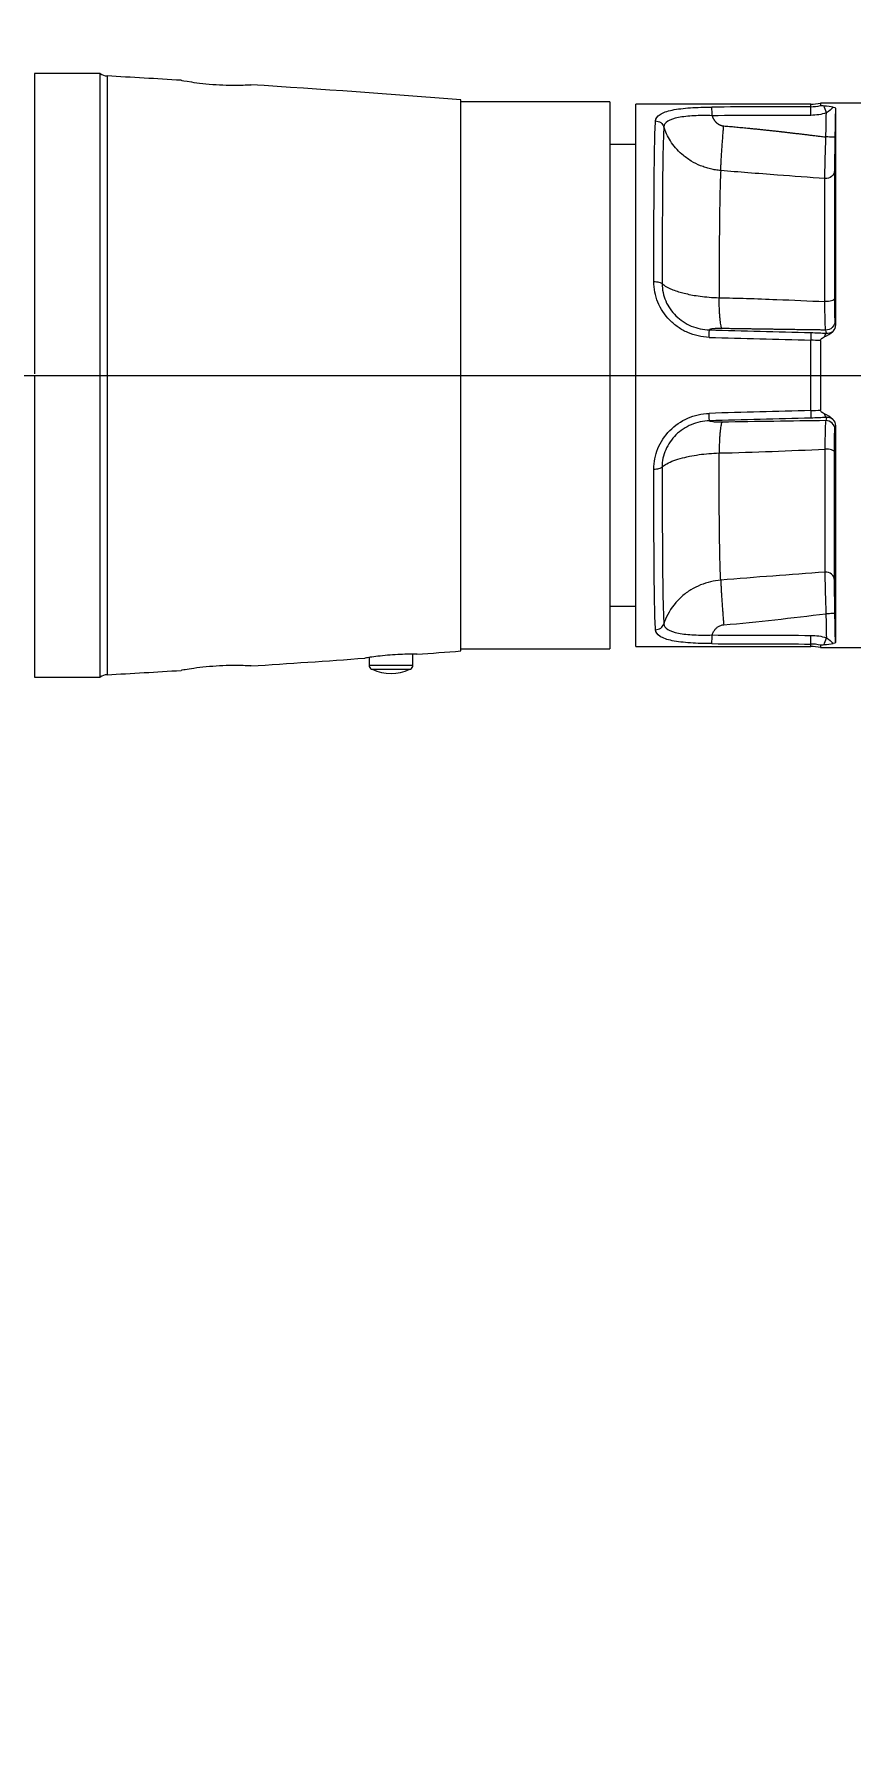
# Model space of a CAD drawing. Header units: millimetres. Extents: x 0 to 594, y 0 to 532.
# Drawn here: x 178.6 to 187.93, y 315.1 to 334.8 of the extents above; entities that cross this region are included whole.
import ezdxf
from ezdxf.lldxf.tags import DXFTag

# ---------------------------------------------------------------- set-up
doc = ezdxf.new("R2010")
doc.units = ezdxf.units.MM
for name, color, linetype, true_color in [('1', 7, 'Continuous', 0xffffff), ('10', 7, 'Continuous', 0xffffff), ('11', 7, 'Continuous', 0xffffff), ('4', 7, 'Continuous', 0xffffff)]:
    doc.layers.add(name, color=color, linetype=linetype, true_color=true_color)
doc.styles.add('iso-1', font='isocp.shx')
tags = doc.linetypes.add('DASHED', pattern=[25.72, 12.86, -12.86]).pattern_tags.tags
tags[6:7] = [DXFTag(74, 4), DXFTag(75, 0), DXFTag(340, '0'), DXFTag(46, 0.0), DXFTag(50, 0.0), DXFTag(44, 0.0), DXFTag(45, 0.0)]
tags[4:5] = [DXFTag(74, 4), DXFTag(75, 0), DXFTag(340, '0'), DXFTag(46, 0.0), DXFTag(50, 0.0), DXFTag(44, 0.0), DXFTag(45, 0.0)]
doc.dimstyles.get("Standard").update_dxf_attribs({"dimtxt": 0.18, "dimasz": 0.18, "dimexe": 0.18, "dimexo": 0.0625, "dimgap": 0.09, "dimtad": 0, "dimtih": 1, "dimtoh": 1, "dimdec": 4, "dimzin": 0, "dimdsep": 46, "dimtxsty": 'Standard', "dimcen": 0.09, "dimadec": 0, "dimazin": 0, "dimtfac": 1, "dimtdec": 4, "dimtofl": 0, "dimtmove": 0, "dimatfit": 3, "dimfxl": 1, "dimtolj": 1, "dimtzin": 0, "dimarcsym": 0})

# ---------------------------------------------------------------- blocks, each defined once
blk = doc.blocks.new('_U0')
at = {"layer": '1', "color": 250, "lineweight": 13}
for p, q in [((163.104778, 323.899195), (163.104778, 366.111489)), ((195.854778, 334.849195), (195.854778, 366.111489)), ((163.104778, 364.611489), (195.854778, 364.611489))]:
    blk.add_line(p, q, dxfattribs=at)
at = {"layer": '1', "color": 250, "lineweight": 18}
for points in [[(163.104778, 364.611489), (166.604776, 365.072273), (166.604779, 364.150705), (163.104778, 364.611489)], [(195.854778, 364.611489), (192.35478, 364.150705), (192.354776, 365.072273), (195.854778, 364.611489)]]:
    blk.add_solid(points, dxfattribs=at)
at = {"layer": '1', "color": 250, "linetype": 'Continuous', "lineweight": 18, "insert": (177.088725, 365.182542), "char_height": 3.5, "attachment_point": 7, "line_spacing_factor": 0.963855, "style": 'iso-1'}
blk.add_mtext('\\W0.6850;655', dxfattribs=at)

msp = doc.modelspace()

# ---------------------------------------------------------------- linework, layer by layer
at = {"layer": '1', "color": 250, "linetype": 'Continuous', "lineweight": 13}
msp.add_arc((163.10478, 409.45204), 121.09098, 275, 90, dxfattribs=at)
at = {"layer": '10', "color": 250, "linetype": 'Continuous', "lineweight": 18}
msp.add_arc((163.10478, 284.3992), 72.5978, 295, 185, dxfattribs=at)
at = {"layer": '11', "color": 250, "linetype": 'DASHED', "lineweight": 18}
msp.add_line((163.10478, 330.8992), (195.85478, 330.8992), dxfattribs=at)
at = {"layer": '4', "color": 250, "linetype": 'Continuous', "lineweight": 18}
for p, q in [((179.35546, 334.3492), (178.60478, 334.3492)), ((178.60478, 334.3492), (178.60478, 330.91782)), ((179.35546, 327.44919), (179.35546, 334.3492)), ((183.47978, 327.74919), (183.47978, 334.04919)), ((185.17978, 334.0242), (183.47978, 334.0242)), ((185.17978, 334.0242), (185.17978, 327.7742)), ((187.47713, 333.99919), (185.47978, 333.99919)), ((185.47978, 327.79919), (185.47978, 333.99919)), ((188.10478, 334.01169), (187.58823, 334.01169)), ((187.58823, 334.01169), (187.58823, 333.98348)), ((187.75911, 333.95263), (187.75911, 331.47555)), ((185.47978, 333.5367), (185.17978, 333.5367)), ((187.74837, 333.24077), (187.74837, 331.77677)), ((187.58823, 331.29576), (187.58823, 330.50263)), ((178.60478, 330.8992), (178.60478, 327.44919)), ((187.75911, 330.32284), (187.75911, 327.84577)), ((187.74837, 328.55762), (187.74837, 330.02162)), ((185.17978, 328.26169), (185.47978, 328.26169)), ((183.47978, 327.7742), (185.17978, 327.7742)), ((185.47978, 327.79919), (187.47713, 327.79919)), ((187.58823, 327.81491), (187.58823, 327.7867)), ((187.58823, 327.7867), (188.10478, 327.7867)), ((182.42978, 327.67436), (182.42978, 327.58608)), ((182.46183, 327.5392), (182.46508, 327.5392)), ((182.89447, 327.5392), (182.89772, 327.5392)), ((182.92978, 327.58608), (182.92978, 327.7113)), ((178.60478, 327.44919), (179.35546, 327.44919))]:
    msp.add_line(p, q, dxfattribs=at)
at = {"layer": '4', "color": 250, "linetype": 'Continuous', "lineweight": 13}
for p, q in [((179.43433, 334.32139), (179.43433, 327.477)), ((187.47713, 333.97032), (187.47713, 333.99919)), ((187.63967, 331.74236), (187.63967, 333.149)), ((187.47713, 330.49691), (187.47713, 331.30149)), ((187.63967, 330.05603), (187.63967, 328.64939)), ((187.47713, 327.79919), (187.47713, 327.82808)), ((182.42978, 327.58608), (182.92978, 327.58608)), ((182.45756, 327.54129), (182.902, 327.54129))]:
    msp.add_line(p, q, dxfattribs=at)
at = {"layer": '4', "color": 250, "linetype": 'Continuous', "lineweight": 18}
for centre, radius, start, end in [((179.4428, 334.47115), 0.15, 234.391606, 266.762103), ((168.70277, 144.6247), 190, 86.506316, 86.762103), ((168.70277, 144.6247), 190, 85.539388, 86.265099), ((187.47713, 334.49919), 0.5, 270, 282.838568), ((168.70277, 517.17369), 190, 274.308145, 274.460612), ((187.47713, 327.29919), 0.5, 77.161432, 90), ((168.70277, 517.17369), 190, 273.73459, 274.128895), ((182.47978, 327.58608), 0.05, 180, 243.6122), ((182.67978, 327.98919), 0.5, 243.6122, 244.158067), ((182.67978, 327.98919), 0.49859, 244.494237, 295.505763), ((182.67978, 327.98919), 0.5, 295.841933, 296.3878), ((182.87978, 327.58608), 0.05, 296.3878, 0), ((179.4428, 327.32724), 0.15, 93.237897, 125.608394), ((168.70277, 517.17369), 190, 273.237897, 273.493625)]:
    msp.add_arc(centre, radius, start, end, dxfattribs=at)
at = {"layer": '4', "color": 250, "linetype": 'Continuous', "lineweight": 13}
for centre, major_axis, ratio, start_param, end_param in [((203.07986, 330.899), (-114.56901, 0.00003), 0.02706, 4.84899979, 4.8589671), ((203.08078, 330.89932), (114.56288, 0.00002), 0.026185, 1.70739958, 1.71736744), ((187.47713, 333.87125), (0.00036, -0.1), 0.026177, 1.5707021, 3.00493923), ((187.65293, 333.89845), (0.02985, -0.09544), 0.024984, 1.56298281, 2.53714177), ((214.14871, 330.89902), (-114.59141, 3.08371), 0.002827, 1.32553519, 1.33596419), ((214.12512, 330.99883), (-114.5331, 2.98279), 0.002735, 1.32563867, 1.3360727), ((187.47713, 331.28851), (-0.00267, -0.09996), 0.003493, 3.24627703, 4.58229777), ((187.65326, 331.28097), (-0.00596, -0.09982), 0.301814, 3.2514171, 4.12085175), ((214.12254, 330.89897), (114.53327, 3.08222), 0.002826, 1.80551505, 1.81594915), ((187.47713, 330.50988), (0.00267, -0.09996), 0.003493, 4.84248019, 6.17850093), ((214.14489, 330.79985), (114.57709, 2.98388), 0.002736, 1.80560549, 1.81603573), ((187.65326, 330.51742), (0.00596, -0.09982), 0.301814, 5.30392621, 6.17336086), ((203.08078, 330.89907), (-114.56287, 0.00002), 0.026185, 1.42422523, 1.43419309), ((203.07728, 330.8989), (-114.5597, 0.00004), 0.027058, 1.42422894, 1.43419707), ((187.47713, 327.92714), (-0.00036, -0.1), 0.026177, 0.13665342, 1.57089055), ((187.65293, 327.89994), (-0.02985, -0.09544), 0.024984, 0.60445088, 1.57860985)]:
    msp.add_ellipse(centre, major_axis=major_axis, ratio=ratio, start_param=start_param, end_param=end_param, dxfattribs=at)
at = {"layer": '4', "color": 250, "linetype": 'Continuous', "lineweight": 18}
for points, knots in [([(180.27978, 334.27167), (180.27978, 334.27167), (180.27978, 334.27167), (180.28023, 334.27159), (180.32346, 334.26329), (180.39829, 334.25237)], [0, 0, 0, 0, 0.00624485, 0.00624485, 1, 1, 1, 1]), ([(180.39829, 334.25237), (180.4357, 334.24692), (180.47963, 334.24113), (180.57638, 334.23065), (180.62867, 334.22608), (180.73305, 334.21947), (180.78571, 334.21742), (180.88204, 334.21569), (180.92668, 334.21597), (181.00036, 334.21749), (181.02999, 334.2187), (181.06949, 334.22053), (181.07969, 334.22113), (181.07978, 334.22114)], [0, 0, 0, 0, 0.16710293, 0.16710293, 0.33420586, 0.33420586, 0.50130878, 0.50130878, 0.66841171, 0.66841171, 0.83551464, 0.83551464, 1, 1, 1, 1]), ([(187.62973, 333.9774), (187.62177, 333.97802), (187.61399, 333.97869), (187.60267, 333.97995), (187.59864, 333.98046), (187.59318, 333.98141), (187.59132, 333.98182), (187.5889, 333.98264), (187.58823, 333.98307), (187.58823, 333.98348)], [0, 0, 0, 0, 0.43146197, 0.43146197, 0.68827791, 0.68827791, 0.85124179, 0.85124179, 1, 1, 1, 1]), ([(187.58823, 331.29576), (187.58823, 331.29887), (187.58892, 331.30204), (187.59134, 331.30775), (187.59304, 331.3104), (187.59897, 331.31776), (187.604, 331.32187), (187.61625, 331.33038), (187.62384, 331.33447), (187.63157, 331.33812)], [0, 0, 0, 0, 0.14862261, 0.14862261, 0.29475477, 0.29475477, 0.59637189, 0.59637189, 1, 1, 1, 1]), ([(187.63157, 330.46027), (187.62327, 330.46419), (187.61514, 330.4686), (187.60348, 330.47701), (187.59944, 330.4804), (187.59377, 330.48693), (187.59176, 330.48982), (187.58927, 330.49541), (187.58854, 330.49807), (187.58826, 330.50136), (187.58823, 330.502), (187.58823, 330.50263)], [0, 0, 0, 0, 0.43349021, 0.43349021, 0.67955997, 0.67955997, 0.84307759, 0.84307759, 0.97029987, 0.97029987, 1, 1, 1, 1]), ([(187.58823, 327.81491), (187.58823, 327.81528), (187.58874, 327.81565), (187.59085, 327.81646), (187.59273, 327.81689), (187.59895, 327.818), (187.60409, 327.81863), (187.61583, 327.81986), (187.62271, 327.82045), (187.62973, 327.82099)], [0, 0, 0, 0, 0.13076019, 0.13076019, 0.30077328, 0.30077328, 0.6193262, 0.6193262, 1, 1, 1, 1]), ([(180.39829, 327.54602), (180.36087, 327.54056), (180.33137, 327.53567), (180.29074, 327.52873), (180.28005, 327.52677), (180.27978, 327.52672), (180.27978, 327.52672), (180.27978, 327.52672)], [0, 0, 0, 0, 0.49726396, 0.49726396, 0.99452792, 0.99452792, 1, 1, 1, 1]), ([(181.07978, 327.57725), (181.07986, 327.57725), (181.06979, 327.57785), (181.03034, 327.57967), (181.00117, 327.58088), (180.92669, 327.58242), (180.88266, 327.5827), (180.78581, 327.58098), (180.73335, 327.57893), (180.57685, 327.56904), (180.47312, 327.55693), (180.39829, 327.54602)], [0, 0, 0, 0, 0.16509468, 0.16509468, 0.33207575, 0.33207575, 0.49905681, 0.49905681, 0.66603787, 0.66603787, 1, 1, 1, 1]), ([(182.46069, 327.67897), (182.43369, 327.67517), (182.41281, 327.67191), (182.38623, 327.66768), (182.37971, 327.66659), (182.37978, 327.6666)], [0, 0, 0, 0, 0.52068404, 0.52068404, 1, 1, 1, 1]), ([(182.97977, 327.71086), (182.97978, 327.71085), (182.97973, 327.71085), (182.97708, 327.7109), (182.94261, 327.71186), (182.82655, 327.71061), (182.7475, 327.70778), (182.59122, 327.6957), (182.51469, 327.68657), (182.46069, 327.67897)], [0, 0, 0, 0, 0.01409112, 0.01409112, 0.34272742, 0.34272742, 0.67136371, 0.67136371, 1, 1, 1, 1])]:
    msp.add_open_spline(points, degree=3, knots=knots, dxfattribs=at)
at = {"layer": '4', "color": 250, "linetype": 'Continuous', "lineweight": 13}
for points, degree, knots in [([(185.70256, 333.80679), (185.70423, 333.83611), (185.72176, 333.86122), (185.78767, 333.90341), (185.83539, 333.91972), (185.95379, 333.94421), (186.02492, 333.95248), (186.17847, 333.9631), (186.26212, 333.96562), (186.34662, 333.96595)], 3, [0, 0, 0, 0, 0.25, 0.25, 0.5, 0.5, 0.75, 0.75, 1, 1, 1, 1]), ([(186.34924, 333.86703), (186.27848, 333.87028), (186.20755, 333.86928), (186.07715, 333.86232), (186.01623, 333.85592), (185.91411, 333.83601), (185.87244, 333.82238), (185.81481, 333.78663), (185.79938, 333.76505), (185.79808, 333.74001)], 3, [0, 0, 0, 0, 0.25, 0.25, 0.5, 0.5, 0.75, 0.75, 1, 1, 1, 1]), ([(186.34924, 333.86703), (186.34914, 333.89076), (186.34882, 333.9144), (186.34787, 333.95034), (186.34725, 333.96249), (186.34662, 333.96595)], 3, [0, 0, 0, 0, 0.5, 0.5, 1, 1, 1, 1]), ([(186.34923, 333.86703), (186.35872, 333.83734), (186.37567, 333.81383), (186.39518, 333.78675), (186.4509, 333.75306), (186.48241, 333.7504)], 2, [0, 0, 0, 0.31765429, 0.31765429, 0.65882714, 1, 1, 1]), ([(185.68304, 331.97059), (185.68343, 332.18152), (185.68394, 332.38083), (185.68501, 332.66273), (185.68542, 332.75432), (185.68638, 332.92854), (185.68693, 333.01125), (185.68883, 333.24652), (185.69044, 333.38703), (185.6951, 333.62924), (185.69808, 333.72884), (185.70256, 333.80679)], 3, [0, 0, 0, 0, 0.25, 0.25, 0.375, 0.375, 0.5, 0.5, 0.75, 0.75, 1, 1, 1, 1]), ([(185.70256, 333.80679), (185.72374, 333.80664), (185.74486, 333.79997), (185.77895, 333.77614), (185.79183, 333.75904), (185.79808, 333.74001)], 3, [0, 0, 0, 0, 0.5, 0.5, 1, 1, 1, 1]), ([(185.79808, 333.73994), (185.7936, 333.66372), (185.79061, 333.56636), (185.78594, 333.32966), (185.78433, 333.19238), (185.78242, 332.96255), (185.78188, 332.88175), (185.78092, 332.71157), (185.7805, 332.62211), (185.77943, 332.34677), (185.77891, 332.15212), (185.77853, 331.94612)], 3, [0, 0, 0, 0, 0.25, 0.25, 0.5, 0.5, 0.625, 0.625, 0.75, 0.75, 1, 1, 1, 1]), ([(186.44898, 333.23971), (186.42918, 333.24188), (186.3896, 333.2462), (186.33113, 333.25824), (186.27378, 333.27426), (186.19877, 333.3015), (186.10544, 333.34826), (186.00945, 333.41861), (185.93136, 333.49768), (185.87323, 333.57636), (185.82816, 333.65691), (185.80791, 333.71282), (185.79808, 333.73995)], 3, [0, 0, 0, 0, 0.06728096, 0.13456312, 0.20184671, 0.26913196, 0.40587774, 0.55714878, 0.67702493, 0.79078844, 0.89844399, 1, 1, 1, 1]), ([(186.48241, 333.7504), (186.76685, 333.72661), (187.11819, 333.68713), (187.31342, 333.66519), (187.65086, 333.62402)], 2, [0, 0, 0, 0.53416772, 0.53416772, 1, 1, 1]), ([(187.63967, 333.14899), (187.63898, 333.18485), (187.63974, 333.25097), (187.64377, 333.4195), (187.64699, 333.52112), (187.65086, 333.62404)], 3, [0, 0, 0, 0, 0.5, 0.5, 1, 1, 1, 1]), ([(187.75346, 333.62234), (187.75336, 333.62233), (187.74217, 333.62251), (187.70406, 333.62314), (187.6774, 333.62359), (187.65086, 333.62404)], 3, [0, 0, 0, 0, 0.5, 0.5, 1, 1, 1, 1]), ([(187.75346, 333.62234), (187.75205, 333.53928), (187.75076, 333.45806), (187.74891, 333.32264), (187.74837, 333.26965), (187.74837, 333.24077)], 3, [0, 0, 0, 0, 0.5, 0.5, 1, 1, 1, 1]), ([(186.44898, 333.23971), (186.44451, 333.17688), (186.44155, 333.09745), (186.43692, 332.90669), (186.43526, 332.79377), (186.43268, 332.54461), (186.43176, 332.40801), (186.43066, 332.18474), (186.43034, 332.1072), (186.42979, 331.94944), (186.42956, 331.86881), (186.42936, 331.78643)], 3, [0, 0, 0, 0, 0.25, 0.25, 0.5, 0.5, 0.75, 0.75, 0.875, 0.875, 1, 1, 1, 1]), ([(187.63967, 333.149), (187.45903, 333.16209), (187.16516, 333.1834), (186.76823, 333.21363), (186.55197, 333.2313), (186.44898, 333.23971)], 3, [0, 0, 0, 0, 0.45522413, 0.7405609, 1, 1, 1, 1]), ([(187.74837, 333.24077), (187.74789, 333.21513), (187.73562, 333.18988), (187.69498, 333.15557), (187.66691, 333.14676), (187.63967, 333.149)], 3, [0, 0, 0, 0, 0.5, 0.5, 1, 1, 1, 1]), ([(186.31635, 331.33353), (186.23144, 331.33587), (186.14778, 331.35484), (186.03213, 331.4058), (185.99576, 331.42622), (185.92725, 331.47368), (185.89481, 331.50109), (185.80763, 331.59025), (185.76127, 331.66067), (185.69913, 331.81059), (185.6829, 331.89089), (185.68306, 331.97059)], 3, [0, 0, 0, 0, 0.25, 0.25, 0.375, 0.375, 0.5, 0.5, 0.75, 0.75, 1, 1, 1, 1]), ([(185.68304, 331.97058), (185.7042, 331.97055), (185.72529, 331.96812), (185.75936, 331.95939), (185.77225, 331.95312), (185.77853, 331.94613)], 3, [0, 0, 0, 0, 0.5, 0.5, 1, 1, 1, 1]), ([(185.77853, 331.94613), (185.77816, 331.87946), (185.79237, 331.81173), (185.84658, 331.68643), (185.88692, 331.62803), (185.98722, 331.53013), (186.04681, 331.49067), (186.17788, 331.43571), (186.24764, 331.42077), (186.31896, 331.41893)], 3, [0, 0, 0, 0, 0.25, 0.25, 0.5, 0.5, 0.75, 0.75, 1, 1, 1, 1]), ([(185.77853, 331.94613), (185.77918, 331.94555), (185.79862, 331.92844), (185.85424, 331.89404), (185.95472, 331.85727), (186.04955, 331.83262), (186.12587, 331.81665), (186.21528, 331.80262), (186.31751, 331.79137), (186.39118, 331.78812), (186.42936, 331.78643)], 3, [0, 0, 0, 0, 0.00736166, 0.22021028, 0.44104681, 0.53441651, 0.63699521, 0.74878512, 0.86978688, 1, 1, 1, 1]), ([(186.42936, 331.78643), (186.53373, 331.78399), (186.75322, 331.77885), (187.15668, 331.7642), (187.45573, 331.75068), (187.63967, 331.74236)], 3, [0, 0, 0, 0, 0.2586992, 0.54404119, 1, 1, 1, 1]), ([(187.65012, 331.41678), (187.64668, 331.42671), (187.64383, 331.46306), (187.64106, 331.54841), (187.64038, 331.58219), (187.6396, 331.65741), (187.63949, 331.69829), (187.63967, 331.74237)], 3, [0, 0, 0, 0, 0.5, 0.5, 0.75, 0.75, 1, 1, 1, 1]), ([(187.74837, 331.77677), (187.74789, 331.76716), (187.73562, 331.7577), (187.69498, 331.74484), (187.66691, 331.74154), (187.63967, 331.74237)], 3, [0, 0, 0, 0, 0.5, 0.5, 1, 1, 1, 1]), ([(187.74837, 331.77677), (187.74837, 331.70591), (187.74881, 331.64395), (187.75036, 331.55278), (187.75147, 331.52374), (187.75272, 331.51581)], 3, [0, 0, 0, 0, 0.5, 0.5, 1, 1, 1, 1]), ([(187.75272, 331.51581), (187.75257, 331.48943), (187.74135, 331.46327), (187.70326, 331.4265), (187.67663, 331.41614), (187.65012, 331.41678)], 3, [0, 0, 0, 0, 0.5, 0.5, 1, 1, 1, 1]), ([(187.75272, 331.51581), (187.75382, 331.50882), (187.75493, 331.50184), (187.75706, 331.48842), (187.75808, 331.48199), (187.75911, 331.47555)], 3, [0, 0, 0, 0, 0.52051812, 0.52051812, 1, 1, 1, 1]), ([(186.31634, 331.33353), (186.31694, 331.35539), (186.31753, 331.37613), (186.31847, 331.4068), (186.31882, 331.41663), (186.31896, 331.41893)], 3, [0, 0, 0, 0, 0.5, 0.5, 1, 1, 1, 1]), ([(186.46282, 331.43449), (186.43166, 331.43502), (186.37638, 331.43293), (186.33778, 331.42824), (186.32123, 331.4224), (186.31897, 331.41893)], 2, [0, 0, 0, 0.25622608, 0.51245216, 0.76867824, 1, 1, 1]), ([(187.65012, 331.41678), (187.30464, 331.42149), (187.10787, 331.42435), (186.7511, 331.42953), (186.46282, 331.43449)], 2, [0, 0, 0, 0.46662632, 0.46662632, 1, 1, 1]), ([(185.68306, 329.8278), (185.6829, 329.90756), (185.69864, 329.98638), (185.76126, 330.13792), (185.80754, 330.20803), (185.92384, 330.32701), (185.99432, 330.37596), (186.14743, 330.44337), (186.23136, 330.46252), (186.31634, 330.46486)], 3, [0, 0, 0, 0, 0.25, 0.25, 0.5, 0.5, 0.75, 0.75, 1, 1, 1, 1]), ([(186.31896, 330.37946), (186.2478, 330.37763), (186.17668, 330.36226), (186.04685, 330.30766), (185.98664, 330.26781), (185.88664, 330.16997), (185.84639, 330.1118), (185.79191, 329.98535), (185.77816, 329.91879), (185.77853, 329.85226)], 3, [0, 0, 0, 0, 0.25, 0.25, 0.5, 0.5, 0.75, 0.75, 1, 1, 1, 1]), ([(186.31896, 330.37946), (186.31881, 330.38176), (186.31847, 330.39159), (186.31753, 330.42226), (186.31694, 330.443), (186.31634, 330.46486)], 3, [0, 0, 0, 0, 0.5, 0.5, 1, 1, 1, 1]), ([(186.46282, 330.3639), (186.44186, 330.36354), (186.42172, 330.36375), (186.38562, 330.36511), (186.36961, 330.36628), (186.34374, 330.36943), (186.33431, 330.37137), (186.32521, 330.37458), (186.32301, 330.3757), (186.32029, 330.3777), (186.3195, 330.37859), (186.31896, 330.37946)], 3, [0, 0, 0, 0, 0.25728663, 0.25728663, 0.51457325, 0.51457325, 0.77185988, 0.77185988, 0.90050319, 0.90050319, 1, 1, 1, 1]), ([(187.65012, 330.38161), (187.64668, 330.37168), (187.64383, 330.33533), (187.64106, 330.24998), (187.64038, 330.2162), (187.6396, 330.14098), (187.63949, 330.1001), (187.63967, 330.05602)], 3, [0, 0, 0, 0, 0.5, 0.5, 0.75, 0.75, 1, 1, 1, 1]), ([(187.75272, 330.28258), (187.75257, 330.30896), (187.74135, 330.33512), (187.70326, 330.37189), (187.67663, 330.38225), (187.65012, 330.38161)], 3, [0, 0, 0, 0, 0.5, 0.5, 1, 1, 1, 1]), ([(187.75272, 330.28258), (187.75382, 330.28957), (187.75493, 330.29655), (187.75706, 330.30997), (187.75808, 330.3164), (187.75911, 330.32284)], 3, [0, 0, 0, 0, 0.52051812, 0.52051812, 1, 1, 1, 1]), ([(187.74837, 330.02162), (187.74837, 330.09248), (187.74881, 330.15444), (187.75036, 330.24561), (187.75147, 330.27465), (187.75272, 330.28258)], 3, [0, 0, 0, 0, 0.5, 0.5, 1, 1, 1, 1]), ([(185.77854, 329.85226), (185.78894, 329.86149), (185.80173, 329.87079), (185.85871, 329.90544), (185.91755, 329.92909), (186.05195, 329.96763), (186.12557, 329.98235), (186.27512, 330.0033), (186.35142, 330.00968), (186.42936, 330.01196)], 3, [0, 0, 0, 0, 0.10590565, 0.10590565, 0.4039371, 0.4039371, 0.70196855, 0.70196855, 1, 1, 1, 1]), ([(186.44898, 328.55868), (186.44451, 328.62151), (186.44155, 328.70094), (186.43692, 328.8917), (186.43526, 329.00462), (186.43268, 329.25378), (186.43176, 329.39038), (186.43066, 329.61365), (186.43034, 329.69119), (186.42979, 329.84895), (186.42956, 329.92958), (186.42936, 330.01196)], 3, [0, 0, 0, 0, 0.25, 0.25, 0.5, 0.5, 0.75, 0.75, 0.875, 0.875, 1, 1, 1, 1]), ([(187.74837, 330.02162), (187.74789, 330.03123), (187.73562, 330.04069), (187.69498, 330.05355), (187.66691, 330.05685), (187.63967, 330.05602)], 3, [0, 0, 0, 0, 0.5, 0.5, 1, 1, 1, 1]), ([(185.70256, 327.9916), (185.69809, 328.06941), (185.69508, 328.16995), (185.6916, 328.35134), (185.69061, 328.41723), (185.68891, 328.5574), (185.68819, 328.63166), (185.68629, 328.86666), (185.68537, 329.04055), (185.68394, 329.4177), (185.68343, 329.61723), (185.68304, 329.8278)], 3, [0, 0, 0, 0, 0.25, 0.25, 0.375, 0.375, 0.5, 0.5, 0.75, 0.75, 1, 1, 1, 1]), ([(185.68306, 329.8278), (185.7042, 329.82784), (185.7253, 329.83027), (185.75936, 329.839), (185.77225, 329.84527), (185.77853, 329.85226)], 3, [0, 0, 0, 0, 0.5, 0.5, 1, 1, 1, 1]), ([(185.77853, 329.85227), (185.77891, 329.64627), (185.77943, 329.45108), (185.78087, 329.08216), (185.78179, 328.9121), (185.7837, 328.6823), (185.78443, 328.60968), (185.78614, 328.47264), (185.78713, 328.40826), (185.79062, 328.23183), (185.7936, 328.13467), (185.79808, 328.05845)], 3, [0, 0, 0, 0, 0.25, 0.25, 0.5, 0.5, 0.625, 0.625, 0.75, 0.75, 1, 1, 1, 1]), ([(186.44898, 328.55868), (186.37001, 328.55176), (186.2931, 328.53366), (186.18087, 328.48792), (186.14402, 328.46952), (186.07223, 328.42567), (186.03733, 328.40017), (185.93974, 328.31441), (185.8833, 328.24382), (185.82453, 328.13024), (185.80971, 328.09452), (185.79809, 328.0584)], 3, [0, 0, 0, 0, 0.2916403, 0.2916403, 0.43746045, 0.43746045, 0.5832806, 0.5832806, 0.8749209, 0.8749209, 1, 1, 1, 1]), ([(187.63967, 328.6494), (187.63898, 328.61354), (187.63974, 328.54742), (187.64377, 328.37889), (187.64699, 328.27727), (187.65086, 328.17435)], 3, [0, 0, 0, 0, 0.5, 0.5, 1, 1, 1, 1]), ([(187.74837, 328.55762), (187.74789, 328.58326), (187.73562, 328.60851), (187.69498, 328.64282), (187.66691, 328.65163), (187.63967, 328.64939)], 3, [0, 0, 0, 0, 0.5, 0.5, 1, 1, 1, 1]), ([(187.75346, 328.17605), (187.75205, 328.25911), (187.75076, 328.34033), (187.74891, 328.47575), (187.74837, 328.52874), (187.74837, 328.55762)], 3, [0, 0, 0, 0, 0.5, 0.5, 1, 1, 1, 1]), ([(187.75346, 328.17605), (187.75336, 328.17606), (187.74217, 328.17588), (187.70406, 328.17525), (187.6774, 328.1748), (187.65086, 328.17435)], 3, [0, 0, 0, 0, 0.5, 0.5, 1, 1, 1, 1]), ([(185.70255, 327.99162), (185.72374, 327.99177), (185.74487, 327.99845), (185.77896, 328.02229), (185.79184, 328.0394), (185.79809, 328.05843)], 3, [0, 0, 0, 0, 0.5, 0.5, 1, 1, 1, 1]), ([(186.34662, 327.83244), (186.26209, 327.83277), (186.17963, 327.83522), (186.02475, 327.84591), (185.9545, 327.85406), (185.86538, 327.87245), (185.83882, 327.87951), (185.79193, 327.89592), (185.7715, 327.90539), (185.72228, 327.93674), (185.70423, 327.96226), (185.70256, 327.9916)], 3, [0, 0, 0, 0, 0.25, 0.25, 0.5, 0.5, 0.625, 0.625, 0.75, 0.75, 1, 1, 1, 1]), ([(185.79808, 328.05838), (185.79938, 328.03326), (185.81524, 328.0114), (185.87268, 327.97596), (185.91429, 327.96231), (186.01696, 327.94236), (186.077, 327.93606), (186.20864, 327.92907), (186.27824, 327.9281), (186.34924, 327.93136)], 3, [0, 0, 0, 0, 0.25, 0.25, 0.5, 0.5, 0.75, 0.75, 1, 1, 1, 1]), ([(186.34662, 327.83244), (186.34725, 327.8359), (186.34787, 327.84805), (186.34882, 327.88399), (186.34914, 327.90763), (186.34923, 327.93136)], 3, [0, 0, 0, 0, 0.5, 0.5, 1, 1, 1, 1]), ([(186.34924, 327.93136), (186.35526, 327.95015), (186.36397, 327.96833), (186.38198, 327.99332), (186.3892, 328.00154), (186.40498, 328.01624), (186.41352, 328.02273), (186.44078, 328.0392), (186.46113, 328.0462), (186.48241, 328.04799)], 3, [0, 0, 0, 0, 0.31678077, 0.31678077, 0.48758558, 0.48758558, 0.65839039, 0.65839039, 1, 1, 1, 1])]:
    msp.add_open_spline(points, degree=degree, knots=knots, dxfattribs=at)
for points in [[(187.47713, 333.97032), (187.51483, 333.97048), (187.55186, 333.97492), (187.58823, 333.98348)], [(187.65555, 333.89845), (187.59831, 333.88055), (187.53972, 333.87146), (187.47975, 333.87125)], [(187.65086, 333.62402), (187.65242, 333.7155), (187.65398, 333.80697), (187.65555, 333.89845)], [(187.73441, 333.96488), (187.71412, 333.94444), (187.68693, 333.9185), (187.65555, 333.89845)], [(187.75911, 333.95262), (187.75722, 333.84253), (187.75534, 333.73243), (187.75346, 333.62234)], [(187.58823, 331.29576), (187.55191, 331.29831), (187.51488, 331.30023), (187.47713, 331.30148)], [(187.47975, 331.38793), (187.53991, 331.38632), (187.59861, 331.3838), (187.65588, 331.38038)], [(187.65588, 331.38038), (187.65395, 331.39252), (187.65203, 331.40465), (187.65012, 331.41678)], [(187.65588, 331.38038), (187.68331, 331.37779), (187.70852, 331.38489), (187.72881, 331.40226)], [(187.47713, 330.49691), (187.51488, 330.49816), (187.55191, 330.50008), (187.58823, 330.50263)], [(187.65012, 330.38161), (187.25476, 330.37623), (186.8593, 330.37072), (186.46282, 330.3639)], [(187.65588, 330.41801), (187.59861, 330.41459), (187.53991, 330.41207), (187.47975, 330.41046)], [(187.65588, 330.41801), (187.65395, 330.40587), (187.65203, 330.39374), (187.65012, 330.38161)], [(187.72881, 330.39613), (187.70844, 330.41357), (187.68336, 330.42061), (187.65588, 330.41801)], [(186.42936, 330.01196), (186.83266, 330.01988), (187.23616, 330.0375), (187.63967, 330.05602)], [(187.63967, 328.6494), (187.24275, 328.62073), (186.84583, 328.59174), (186.44898, 328.55868)], [(186.48241, 328.04799), (186.87269, 328.08063), (187.26184, 328.12675), (187.65086, 328.17435)], [(187.65086, 328.17437), (187.65242, 328.08289), (187.65398, 327.99142), (187.65555, 327.89994)], [(187.75911, 327.84577), (187.75722, 327.95586), (187.75534, 328.06596), (187.75346, 328.17605)], [(187.58823, 327.81491), (187.55186, 327.82347), (187.51483, 327.82791), (187.47713, 327.82808)], [(187.47975, 327.92714), (187.53972, 327.92693), (187.59831, 327.91784), (187.65555, 327.89994)], [(187.65555, 327.89994), (187.68687, 327.87993), (187.71407, 327.854), (187.73441, 327.83351)]]:
    msp.add_open_spline(points, degree=3, dxfattribs=at)
at = {"layer": '4', "color": 250, "linetype": 'Continuous', "lineweight": 18}
for points in [[(187.73441, 333.96488), (187.70555, 333.97066), (187.66872, 333.97439), (187.62973, 333.9774)], [(187.73441, 333.96488), (187.75018, 333.96172), (187.75911, 333.95736), (187.75911, 333.95262)], [(187.63157, 331.33812), (187.6671, 331.35492), (187.70075, 331.37449), (187.72881, 331.40226)], [(187.75911, 331.47555), (187.75911, 331.4483), (187.74816, 331.42141), (187.72881, 331.40226)], [(187.72881, 330.39613), (187.70092, 330.42374), (187.66708, 330.44349), (187.63157, 330.46027)], [(187.72881, 330.39613), (187.74812, 330.37702), (187.75911, 330.35006), (187.75911, 330.32284)], [(187.62973, 327.82099), (187.66882, 327.82401), (187.70528, 327.82768), (187.73441, 327.83351)], [(187.75911, 327.84577), (187.75911, 327.84102), (187.75033, 327.8367), (187.73441, 327.83351)]]:
    msp.add_open_spline(points, degree=3, dxfattribs=at)
at = {"layer": '4', "color": 250, "linetype": 'Continuous', "lineweight": 13}
for points, weights in [([(186.44898, 333.23971), (186.45093, 333.37374), (186.48241, 333.7504)], [1, 0.823358754809, 1]), ([(186.46282, 331.43449), (186.43431, 331.47041), (186.42936, 331.78643)], [1, 0.851577793646, 1]), ([(186.46282, 330.3639), (186.43431, 330.32798), (186.42936, 330.01196)], [1, 0.851577793646, 1]), ([(186.44898, 328.55868), (186.45093, 328.42465), (186.48241, 328.04799)], [1, 0.823358754809, 1])]:
    msp.add_rational_spline(points, weights, degree=2, dxfattribs=at)

# ---------------------------------------------------------------- dimensions: what is measured, and where the dimension line sits
at = {"layer": '1', "color": 250, "linetype": 'Continuous', "lineweight": 18}
dim = msp.add_linear_dim(base=(195.85478, 364.61149), p1=(163.10478, 323.3992), p2=(195.85478, 330.8992), dimstyle='Standard', override={"dimtxt": 3.5, "dimasz": 3.5, "dimexe": 1.5, "dimexo": 0.5, "dimgap": 1.75, "dimtad": 1, "dimtih": 1, "dimtoh": 0, "dimdec": 2, "dimlfac": 20, "dimzin": 8, "dimdsep": 46, "dimlunit": 2, "dimtxsty": 'iso-1', "dimsah": 1, "dimse1": 0, "dimse2": 0, "dimsd1": 0, "dimsd2": 0, "dimclrd": 250, "dimclre": 250, "dimclrt": 250, "dimtol": 0, "dimtm": -0.1, "dimtfac": 0.7, "dimtdec": 2, "dimtofl": 1, "dimtmove": 0, "dimatfit": 2, "dimtzin": 8, "dimlwd": 13, "dimlwe": 13}, dxfattribs=at)
dim.commit()
dim.dimension.update_dxf_attribs({"geometry": '_U0', "text_midpoint": (179.47978, 364.61149), "dimtype": 160})

doc.saveas('drawing.dxf')
